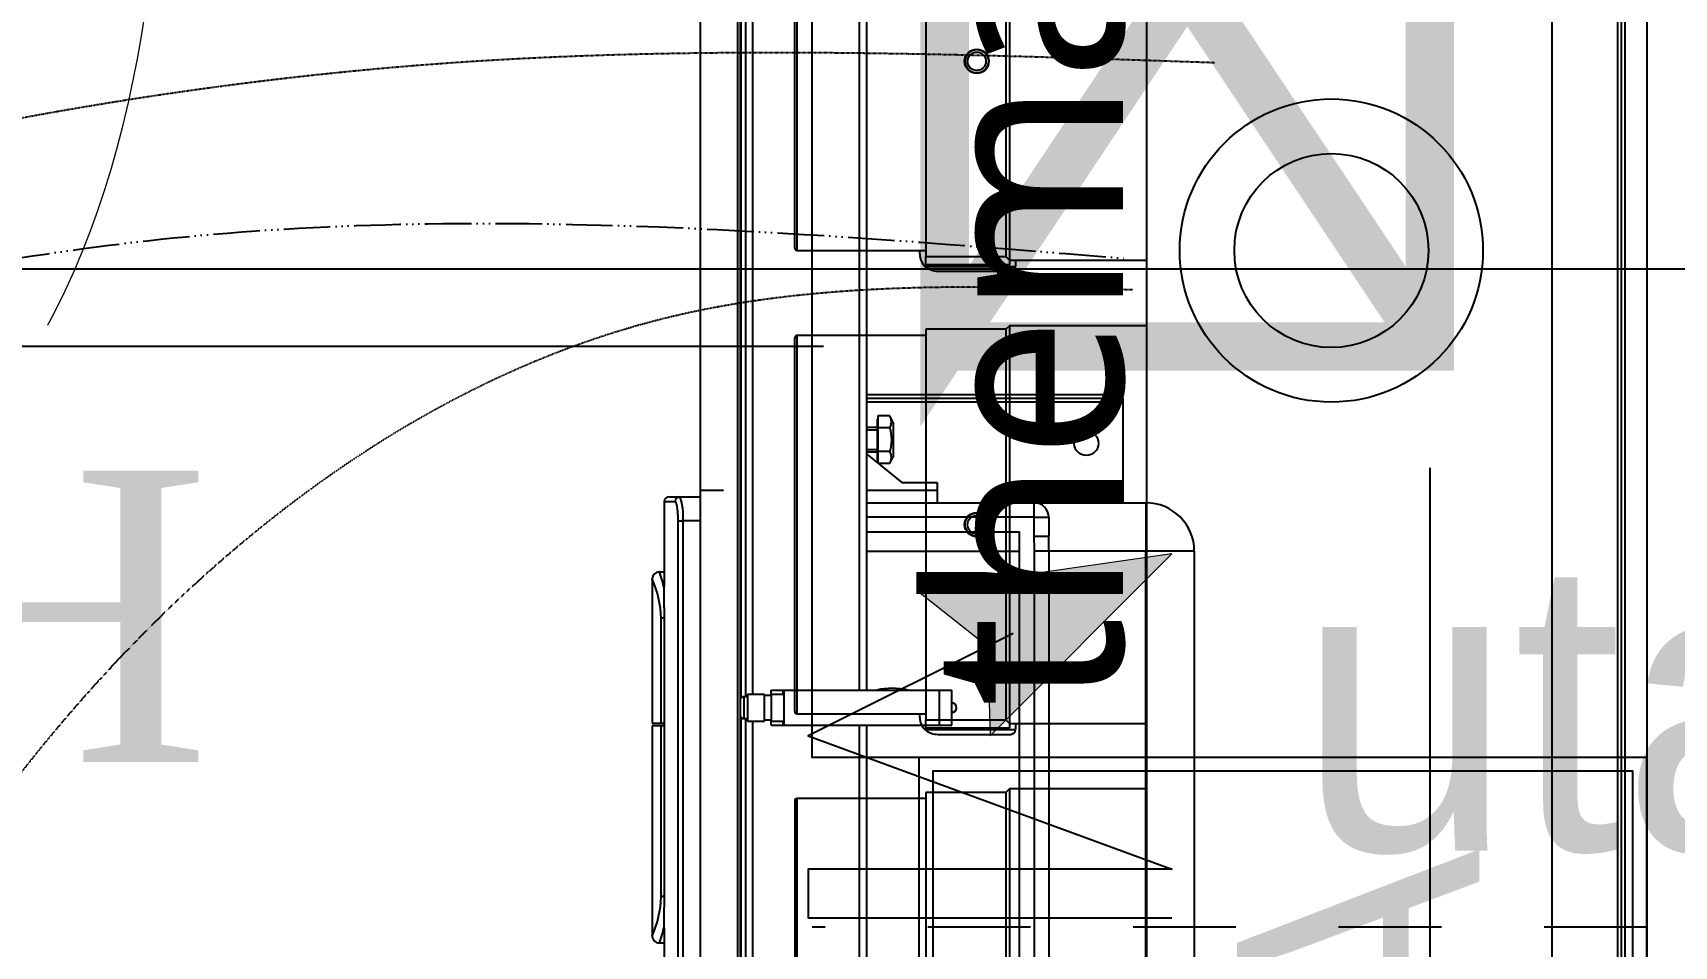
# Model space of a CAD drawing. Header units: millimetres. Extents: x 454430 to 532383, y -370512 to -310890.
# Drawn here: x 472579 to 473256, y -323761 to -323385 of the extents above; entities that cross this region are included whole.
import ezdxf

# ---------------------------------------------------------------- set-up
doc = ezdxf.new("R2010")
doc.units = ezdxf.units.MM
for name, pattern in [('prlm_ef', [0.165, 0.1, -0.065]), ('prlm_gaz', [36, 24, -3, 0, -3, 0, -3, 0, -3]), ('prlm_vmc', [0.282222, 0.141111, -0.141111])]:
    doc.linetypes.add(name, pattern=pattern)
doc.layers.add('_GAZELEC-BOITE INCORPO', color=36, linetype='Continuous', lineweight=18)
for name, color, linetype in [('_GAZELEC-EAU CHAUDE', 1, 'Continuous'), ('prlm-CHAUFF', 30, 'Continuous'), ('prlm-EAU-EF', 161, 'Continuous'), ('prlm-ELEC-CFO', 201, 'Continuous'), ('prlm-GAZ', 20, 'Continuous'), ('prlm-MOD', 64, 'Continuous'), ('prlm-VMC', 93, 'Continuous')]:
    doc.layers.add(name, color=color, linetype=linetype)
doc.layers.add('prlm-xpoly', color=7, linetype='Continuous', plot=False)
doc.styles.add('Arial', font='arial.ttf')
doc.styles.add('prlm-chauff', font='trebucbi.ttf', dxfattribs={"height": 18})
doc.styles.add('prlm-elec-cfo', font='comic.ttf', dxfattribs={"height": 12})
doc.styles.add('prlm-vmc', font='pala.ttf', dxfattribs={"height": 14})
doc.styles.get("Standard").update_dxf_attribs({"font": 'arial.ttf'})
doc.dimstyles.new('200', dxfattribs={"dimtxt": 150, "dimasz": 25, "dimexe": 50, "dimexo": 50, "dimgap": 20, "dimtad": 1, "dimdec": 0, "dimlfac": 0.1, "dimdsep": 46, "dimtxsty": 'Arial', "dimblk1": 'DOTBLANK', "dimblk2": 'DOTBLANK', "dimsah": 1, "dimcen": 25, "dimclrd": 5, "dimclre": 5, "dimadec": 0, "dimazin": 0, "dimtfac": 1, "dimtdec": 0, "dimtmove": 0, "dimatfit": 3, "dimldrblk": 'DOTBLANK', "dimfxl": 50, "dimtolj": 1, "dimtzin": 0, "dimarcsym": 0})

# ---------------------------------------------------------------- blocks, each defined once
blk = doc.blocks.new('xi.uta')
at = {"layer": 'prlm-ELEC-CFO', "lineweight": 5}
blk.add_hatch(color=0, dxfattribs=at).paths.add_polyline_path([(-3, 6), (-0.103, 3.699), (0, 0), (7.5, 7.5)])
at = {"layer": 'prlm-ELEC-CFO', "color": 0, "lineweight": 5, "flags": 128}
blk.add_lwpolyline([(-3, 6), (-0.103, 3.699), (0, 0), (7.5, 7.5)], close=True, dxfattribs=at)
at = {"layer": 'prlm-ELEC-CFO', "color": 0}
blk.add_lwpolyline([(0.955, 4.227), (-7.5, 0), (7.5, -5.5), (-7.5, -5.5), (-7.5, -7.5), (7.5, -7.5)], dxfattribs=at)
blk = doc.blocks.new('MTI900_Alu_390')
at = {"layer": 'prlm-MOD', "color": 1, "linetype": 'Continuous'}
for p, q in [((-4.225, 0), (4.225, 0)), ((-4.105, -0.105), (4.105, -0.105)), ((-4.1, -0.12), (4.1, -0.12)), ((-3.96, -0.09), (3.96, -0.09)), ((-0.85, -1.865), (0.85, -1.865)), ((-0.85, -1.865), (-0.85, -2.065)), ((-1.05, -2.525), (-1.05, -2.065)), ((-1.05, -2.065), (-0.85, -2.065)), ((0.85, -2.065), (-0.85, -2.065)), ((-0.85, -2.065), (-0.85, -2.465)), ((-1.495, -2.16), (-1.495, -3.215)), ((-1.48, -2.16), (-1.495, -2.16)), ((-1.48, -2.16), (-1.48, -3.215)), ((-1.48, -2.16), (-1.465, -2.16)), ((-1.465, -2.16), (-1.05, -2.16)), ((-1.465, -2.16), (-1.465, -3.215)), ((-0.99, -2.465), (-0.9124, -2.465)), ((-0.99, -2.525), (-0.99, -2.465)), ((-0.85, -2.465), (-0.9124, -2.465)), ((-0.9124, -2.525), (-0.9124, -2.465)), ((-0.85, -2.465), (0.85, -2.465)), ((-0.85, -2.465), (-0.85, -2.5242)), ((-1.05, -3.215), (-1.05, -2.525)), ((-0.99, -2.525), (-1.05, -2.525)), ((-0.99, -2.525), (-0.99, -3.215)), ((-0.9124, -2.525), (-0.99, -2.525)), ((0.85, -2.5242), (-0.85, -2.5242)), ((0.93, -2.585), (-0.93, -2.585)), ((-0.93, -3.215), (-0.93, -2.585)), ((-0.85, -3.215), (-0.85, -2.585)), ((-0.2775, -2.915), (-0.2775, -2.865)), ((-0.1325, -2.865), (-0.2775, -2.865)), ((-0.1325, -2.915), (-0.1325, -2.865)), ((-1.1342, -2.925), (-1.1, -2.925)), ((-1.1342, -3.0705), (-1.1342, -2.925)), ((-1.1, -2.925), (-1.1, -3.215)), ((-1.1, -2.925), (-1.05, -2.925)), ((-0.1325, -2.915), (-0.2775, -2.915)), ((-0.2775, -2.9175), (-0.2775, -2.915)), ((-0.2775, -2.9175), (-0.1325, -2.9175)), ((-0.2775, -3.5575), (-0.2775, -2.9175)), ((-0.1325, -2.9175), (-0.1325, -2.915)), ((-0.1325, -3.5575), (-0.1325, -2.9175)), ((-1.38, -3.106), (-1.4081, -3.1204)), ((-1.38, -3.106), (-1.24, -3.106)), ((-1.2504, -3.215), (-1.1342, -3.0705)), ((-1.2119, -3.1204), (-1.24, -3.106)), ((-1.4081, -3.1204), (-1.4081, -3.17)), ((-1.4081, -3.17), (-1.3836, -3.17)), ((-1.395, -3.17), (-1.395, -3.172)), ((-1.395, -3.172), (-1.225, -3.172)), ((-1.3836, -3.17), (-1.3591, -3.17)), ((-1.36, -3.172), (-1.36, -3.215)), ((-1.3591, -3.1204), (-1.3591, -3.17)), ((-1.3591, -3.17), (-1.31, -3.17)), ((-1.3508, -3.215), (-1.3508, -3.172)), ((-1.31, -3.17), (-1.2609, -3.17)), ((-1.2692, -3.215), (-1.2692, -3.172)), ((-1.2609, -3.1204), (-1.2609, -3.17)), ((-1.2609, -3.17), (-1.2364, -3.17)), ((-1.26, -3.215), (-1.26, -3.172)), ((-1.2364, -3.17), (-1.2142, -3.17)), ((-1.225, -3.172), (-1.225, -3.17)), ((-1.2119, -3.1204), (-1.2119, -3.1671)), ((-0.2775, -3.215), (-4.0287, -3.215)), ((-0.2775, -3.245), (-4.0274, -3.245)), ((4.0287, -3.215), (-0.1325, -3.215)), ((4.0274, -3.245), (-0.1325, -3.245)), ((-0.2775, -3.5575), (-0.1325, -3.5575)), ((-0.2775, -3.56), (-0.2775, -3.5575)), ((-0.2775, -3.61), (-0.2775, -3.56)), ((-0.26, -3.56), (-0.2775, -3.56)), ((-0.26, -3.5575), (-0.26, -3.6075)), ((-0.15, -3.6075), (-0.15, -3.5575)), ((-0.1325, -3.56), (-0.15, -3.56)), ((-0.1325, -3.56), (-0.1325, -3.5575)), ((-0.1325, -3.61), (-0.1325, -3.56)), ((-0.255, -3.61), (-0.2775, -3.61)), ((-0.15, -3.6075), (-0.26, -3.6075)), ((-0.15, -3.6375), (-0.26, -3.6375)), ((-0.26, -3.6375), (-0.26, -3.7075)), ((-0.255, -3.6075), (-0.255, -3.6375)), ((-0.155, -3.6375), (-0.155, -3.6075)), ((-0.1325, -3.61), (-0.155, -3.61)), ((-0.15, -3.7075), (-0.15, -3.6375)), ((-0.26, -3.685), (-3.6034, -3.685)), ((-3.5974, -3.715), (-0.25, -3.715)), ((-0.26, -3.7075), (-0.15, -3.7075)), ((-0.25, -3.7075), (-0.25, -3.7225)), ((-0.16, -3.7225), (-0.16, -3.7075)), ((-0.16, -3.715), (3.5984, -3.715)), ((3.6044, -3.685), (-0.15, -3.685)), ((-4.375, -3.737), (4.375, -3.737)), ((4.375, -3.747), (-4.375, -3.747)), ((-3.175, -3.735), (-0.2433, -3.735)), ((-0.25, -3.7225), (-0.16, -3.7225)), ((-0.1667, -3.735), (3.175, -3.735)), ((-4.375, -3.902), (4.375, -3.902)), ((-1.075, -3.9853), (-1.075, -3.902)), ((-0.975, -3.902), (-0.975, -3.973)), ((-1.075, -4.03), (-1.075, -3.9853)), ((-0.975, -3.973), (0.975, -3.973)), ((-0.975, -3.9928), (-0.975, -3.973)), ((-1.055, -4.05), (-1.055, -4.0051)), ((-1.055, -4.05), (-0.706, -4.05)), ((0.975, -3.9928), (-0.975, -3.9928)), ((-0.765, -4.07), (-0.765, -4.05)), ((0.576, -4.0497), (-0.576, -4.0497)), ((-0.574, -4.0497), (-0.574, -4.0634)), ((-0.1416, -4.0634), (-0.1416, -4.0497)), ((-0.1307, -4.0497), (-0.1307, -4.0634)), ((0.574, -4.0497), (0.574, -4.0634)), ((0.7037, -4.05), (1.055, -4.05)), ((0.765, -4.07), (0.765, -4.05)), ((-0.735, -4.1), (-0.735, -4.1)), ((-0.735, -4.1), (-0.1416, -4.1)), ((-0.1416, -4.0634), (-0.574, -4.0634)), ((-0.1416, -4.1), (-0.1416, -4.0634)), ((0.574, -4.0634), (-0.1307, -4.0634)), ((-0.1307, -4.0634), (-0.1307, -4.1)), ((-0.1307, -4.1), (0.735, -4.1)), ((0.735, -4.1), (0.735, -4.1))]:
    blk.add_line(p, q, dxfattribs=at)
at = {"layer": 'prlm-MOD', "color": 1, "ltscale": 50}
blk.add_lwpolyline([(-1.1, -3.8058), (-1.1, -3.902)], dxfattribs=at)
at = {"layer": 'prlm-MOD', "color": 1, "linetype": 'Continuous'}
blk.add_circle((-1.295, -2.31), 0.05, dxfattribs=at)
for centre, radius, start, end in [((-0.85, -2.065), 0.2, 90, 180), ((-0.99, -2.525), 0.06, 90, 180), ((-0.205, -2.865), 0.02, 0, 180), ((0, -3.11), 0.285, 166.82645, 193.17355), ((-1.3836, -3.1624), 0.0487, 59.74223, 120.25777), ((-1.2364, -3.1624), 0.0487, 59.74223, 120.25777), ((-0.235, -3.7225), 0.015, 180, 255.16489), ((-0.175, -3.7225), 0.015, 284.83511, 0), ((-0.9965, -4.212), 0.2399, 84.86995, 109.10907), ((-1.055, -4.03), 0.02, 180, 270), ((-0.5689, -4.6164), 0.5805, 102.58374, 109.74123), ((0.5693, -4.6145), 0.5786, 70.22595, 77.40425), ((-0.735, -4.07), 0.03, 180, 270), ((-0.5689, -4.4578), 0.3944, 90.7355, 114.8981), ((0.5685, -4.4598), 0.3964, 65.16337, 89.20304), ((0.735, -4.07), 0.03, 270, 0)]:
    blk.add_arc(centre, radius, start, end, dxfattribs=at)
blk.add_ellipse((-1.055, -3.9853), major_axis=(0.02, 0), ratio=0.989815, start_param=3.141593, end_param=4.712389, dxfattribs=at)
for points, knots in [([(-0.85, -2.5242), (-0.8604, -2.5242), (-0.8708, -2.5243), (-0.8916, -2.5247), (-0.902, -2.525), (-0.9124, -2.525)], [0, 0, 0, 0, 0.5, 0.5, 1, 1, 1, 1]), ([(-1.3591, -3.1204), (-1.3511, -3.1183), (-1.343, -3.1166), (-1.3306, -3.1149), (-1.3265, -3.1144), (-1.3182, -3.1138), (-1.3141, -3.1137), (-1.3017, -3.1137), (-1.2935, -3.1143), (-1.2772, -3.1166), (-1.269, -3.1183), (-1.2609, -3.1204)], [0, 0, 0, 0, 0.25, 0.25, 0.375, 0.375, 0.5, 0.5, 0.75, 0.75, 1, 1, 1, 1]), ([(-0.975, -3.9928), (-0.9803, -3.9928), (-0.9856, -3.9929), (-0.996, -3.9932), (-1.0011, -3.9934), (-1.0083, -3.9939), (-1.0107, -3.9941), (-1.0153, -3.9945), (-1.0176, -3.9947), (-1.0241, -3.9955), (-1.0281, -3.996), (-1.0355, -3.9972), (-1.0388, -3.9978), (-1.0446, -3.9991), (-1.047, -3.9998), (-1.05, -4.0009), (-1.0509, -4.0013), (-1.0524, -4.0021), (-1.053, -4.0024), (-1.0545, -4.0036), (-1.055, -4.0043), (-1.055, -4.0051)], [0, 0, 0, 0, 0.125, 0.125, 0.25, 0.25, 0.3125, 0.3125, 0.375, 0.375, 0.5, 0.5, 0.625, 0.625, 0.75, 0.75, 0.8125, 0.8125, 0.875, 0.875, 1, 1, 1, 1]), ([(-0.576, -4.0497), (-0.5891, -4.0497), (-0.6021, -4.0497), (-0.6211, -4.0498), (-0.6274, -4.0498), (-0.6399, -4.0498), (-0.6461, -4.0498), (-0.6642, -4.0499), (-0.6756, -4.0499), (-0.6918, -4.05), (-0.6971, -4.05), (-0.7038, -4.05), (-0.7053, -4.05), (-0.7068, -4.05)], [0, 0, 0, 0, 0.125, 0.125, 0.1875, 0.1875, 0.25, 0.25, 0.375, 0.375, 0.4375, 0.4375, 0.4568651, 0.4568651, 0.4568651, 0.4568651]), ([(0.7055, -4.05), (0.6995, -4.05), (0.6933, -4.05), (0.6813, -4.05), (0.6756, -4.0499), (0.6642, -4.0499), (0.6524, -4.0499), (0.6402, -4.0498), (0.6278, -4.0498), (0.6214, -4.0498), (0.6021, -4.0497), (0.5891, -4.0497), (0.576, -4.0497)], [0.5494968, 0.5494968, 0.5494968, 0.5494968, 0.625, 0.625, 0.6875, 0.6875, 0.75, 0.8125, 0.8125, 0.875, 0.875, 1, 1, 1, 1])]:
    blk.add_open_spline(points, degree=3, knots=knots, dxfattribs=at)
blk = doc.blocks.new('xi.thema+')
at = {"layer": 'prlm-CHAUFF', "color": 7, "linetype": 'prlm_vmc', "ltscale": 30}
blk.add_lwpolyline([(-27.9, 0), (-27.9, 34.4)], dxfattribs=at)
at = {"layer": 'prlm-CHAUFF', "color": 0}
blk.add_lwpolyline([(-20.9, 0), (-20.9, 34.4), (20.9, 34.4), (20.9, 0)], close=True, dxfattribs=at)
for radius in [6.25, 4]:
    blk.add_circle((0, 13), radius, dxfattribs=at)
at = {"layer": 'prlm-CHAUFF', "color": 0, "insert": (0, 25.539), "char_height": 8, "width": 7.19706, "attachment_point": 5, "style": 'prlm-chauff'}
blk.add_mtext('thema+', dxfattribs=at)
blk = doc.blocks.new('xi.uta-yzen-g')
at = {"layer": 'prlm-CHAUFF', "ltscale": 50}
for p, q in [((-17.3, 35.02), (-1.7, 35.02)), ((-1.8, 35.12), (-17.2, 35.12)), ((-1.7, 29.72), (-1.7, 35.02)), ((1.8, 35.02), (17.4, 35.02)), ((1.8, 35.02), (1.8, 29.72)), ((1.9, 35.12), (17.3, 35.12)), ((17.4, 29.72), (17.4, 35.02)), ((20.9, 35.02), (36.5, 35.02)), ((20.9, 35.02), (20.9, 29.72)), ((21, 35.12), (36.4, 35.12)), ((1.65, 29.97), (1.8, 29.97)), ((20.75, 29.97), (20.9, 29.97)), ((-1.45, 29.72), (-17.55, 29.72)), ((-1.45, 26.42), (-1.45, 29.72)), ((0.95, 29.216), (0.95, 26.22)), ((1.144, 29.72), (1.55, 29.72)), ((1.144, 29.72), (1.144, 26.02)), ((1.2, 29.72), (1.2, 26.27)), ((1.22, 29.72), (1.22, 26.27)), ((17.65, 29.72), (1.55, 29.72)), ((1.55, 29.72), (1.55, 26.42)), ((17.65, 26.42), (17.65, 29.72)), ((20.05, 29.216), (20.05, 26.22)), ((20.244, 29.72), (20.65, 29.72)), ((20.244, 29.72), (20.244, 26.02)), ((20.3, 29.72), (20.3, 26.27)), ((20.32, 29.72), (20.32, 26.27)), ((36.75, 29.72), (20.65, 29.72)), ((20.65, 29.72), (20.65, 26.42)), ((1.2, 28.42), (1.22, 28.42)), ((20.3, 28.42), (20.32, 28.42)), ((1.22, 28.07), (1.2, 28.07)), ((20.32, 28.07), (20.3, 28.07)), ((1.2, 27.693), (1.22, 27.693)), ((1.22, 27.343), (1.2, 27.343)), ((1.2, 27.293), (1.22, 27.293)), ((1.22, 27.193), (1.2, 27.193)), ((20.3, 27.693), (20.32, 27.693)), ((20.32, 27.343), (20.3, 27.343)), ((20.3, 27.293), (20.32, 27.293)), ((20.32, 27.193), (20.3, 27.193)), ((-1.45, 26.42), (-17.55, 26.42)), ((-1.3, 26.27), (-1.45, 26.42)), ((1.55, 26.42), (1.4, 26.27)), ((17.65, 26.42), (1.55, 26.42)), ((17.8, 26.27), (17.65, 26.42)), ((20.65, 26.42), (20.5, 26.27)), ((36.75, 26.42), (20.65, 26.42)), ((-1.3, 26.27), (-17.7, 26.27)), ((-1.3, 20.62), (-1.3, 26.27)), ((1.4, 26.02), (1.15, 26.02)), ((1.22, 26.27), (1.2, 26.27)), ((1.4, 26.27), (1.22, 26.27)), ((17.8, 26.27), (1.4, 26.27)), ((1.4, 26.27), (1.4, 20.62)), ((17.8, 20.62), (17.8, 26.27)), ((20.5, 26.02), (20.25, 26.02)), ((20.32, 26.27), (20.3, 26.27)), ((20.5, 26.27), (20.32, 26.27)), ((36.9, 26.27), (20.5, 26.27)), ((20.5, 26.27), (20.5, 20.62))]:
    blk.add_line(p, q, dxfattribs=at)
for points in [[(-39, 30), (-39, 0), (0, 0), (0, 30)], [(-38.429, 29.429), (-38.429, 0.571), (-0.571, 0.571), (-0.571, 29.429)], [(-40.5, 20.62), (-40.5, 3.9), (40.5, 3.9), (40.5, 20.62)]]:
    blk.add_lwpolyline(points, close=True, dxfattribs=at)
for centre, radius in [((9.6, 27.62), 0.5), ((9.6, 27.62), 0.48), ((9.6, 27.62), 0.38), ((28.7, 27.62), 0.5), ((28.7, 27.62), 0.48), ((28.7, 27.62), 0.38)]:
    blk.add_circle(centre, radius, dxfattribs=at)
for centre, radius, start, end in [((-1.8, 35.02), 0.1, 0, 90), ((1.9, 35.02), 0.1, 90, 180), ((17.3, 35.02), 0.1, 0, 90), ((21, 35.02), 0.1, 90, 180), ((1.65, 29.27), 0.7, 90, 136.27309), ((20.75, 29.27), 0.7, 90, 136.27309), ((1.725, 29.24), 0.776, 138.52479, 181.76751), ((20.825, 29.24), 0.776, 138.52479, 181.76751), ((1.15, 26.22), 0.2, 180, 268.32391), ((1.15, 26.22), 0.2, 268.32391, 270), ((20.25, 26.22), 0.2, 180, 268.32391), ((20.25, 26.22), 0.2, 268.32391, 270)]:
    blk.add_arc(centre, radius, start, end, dxfattribs=at)
for centre, major_axis, ratio, start_param, end_param in [((1.65, 28.959), (-0.45, 0), 0.974723, 5.983927, 6.283185), ((1.65, 28.603), (-0.45, 0), 0.974723, 5.983927, 6.283185), ((2.45, 28.603), (-1.25, 0), 0.146694, 0, 0.179125), ((20.75, 28.959), (-0.45, 0), 0.974723, 5.983927, 6.283185), ((20.75, 28.603), (-0.45, 0), 0.974723, 5.983927, 6.283185), ((21.55, 28.603), (-1.25, 0), 0.146694, 0, 0.179125)]:
    blk.add_ellipse(centre, major_axis=major_axis, ratio=ratio, start_param=start_param, end_param=end_param, dxfattribs=at)
for points in [[(1.218, 29.391), (1.214, 29.379), (1.211, 29.366), (1.203, 29.324), (1.2, 29.294), (1.2, 29.265)], [(20.318, 29.391), (20.314, 29.379), (20.311, 29.366), (20.303, 29.324), (20.3, 29.294), (20.3, 29.265)]]:
    blk.add_open_spline(points, degree=3, knots=[0.8185803, 0.8185803, 0.8185803, 0.8185803, 0.875, 0.875, 1, 1, 1, 1], dxfattribs=at)
at = {"layer": 'prlm-CHAUFF', "ltscale": 50, "insert": (-31.697, 16.894), "char_height": 10, "width": 139.79252, "attachment_point": 1}
blk.add_mtext('UTA', dxfattribs=at)
blk = doc.blocks.new('_DOTBLANK')
at = {"color": 0, "linetype": 'ByBlock'}
blk.add_line((-0.5, 0), (-1, 0), dxfattribs=at)
blk.add_circle((0, 0), 0.5, dxfattribs=at)
blk = doc.blocks.new('*D149')
at = {"layer": '_GAZELEC-BOITE INCORPO', "color": 5, "lineweight": -2, "transparency": 16777216}
for p, q in [((473787.56, -321396.71), (472488.03, -321396.71)), ((472538.03, -323457.21), (472538.03, -321421.71)), ((473787.7, -323482.21), (472488.03, -323482.21))]:
    blk.add_line(p, q, dxfattribs=at)
at = {"layer": '_GAZELEC-BOITE INCORPO', "color": 5, "lineweight": -2, "transparency": 16777216, "xscale": 25, "yscale": 25, "zscale": 25}
for p, rotation in [((472538.03, -321396.71), 90), ((472538.03, -323482.21), 270)]:
    blk.add_blockref('_DOTBLANK', p, dxfattribs=dict(at, rotation=rotation))
at = {"layer": '_GAZELEC-BOITE INCORPO', "color": 0, "transparency": 16777216, "insert": (472441.45, -322439.46), "char_height": 150, "attachment_point": 5, "rotation": 90, "style": 'Arial'}
blk.add_mtext('\\A1;209', dxfattribs=at)
blk = doc.blocks.new('*D152')
at = {"layer": '_GAZELEC-BOITE INCORPO', "color": 5, "lineweight": -2, "transparency": 16777216}
for p, q in [((473155.02, -323564.12), (473155.02, -324602.66)), ((476360.08, -324165), (476360.08, -324602.66)), ((473180.02, -324552.66), (476335.08, -324552.66))]:
    blk.add_line(p, q, dxfattribs=at)
at = {"layer": '_GAZELEC-BOITE INCORPO', "color": 5, "lineweight": -2, "transparency": 16777216, "xscale": 25, "yscale": 25, "zscale": 25, "rotation": 180}
blk.add_blockref('_DOTBLANK', (473155.02, -324552.66), dxfattribs=at)
at = {"layer": '_GAZELEC-BOITE INCORPO', "color": 5, "lineweight": -2, "transparency": 16777216, "xscale": 25, "yscale": 25, "zscale": 25}
blk.add_blockref('_DOTBLANK', (476360.08, -324552.66), dxfattribs=at)
at = {"layer": '_GAZELEC-BOITE INCORPO', "color": 0, "transparency": 16777216, "insert": (474757.55, -324456.03), "char_height": 150, "attachment_point": 5, "style": 'Arial'}
blk.add_mtext('\\A1;321', dxfattribs=at)
blk = doc.blocks.new('*D154')
at = {"layer": '_GAZELEC-BOITE INCORPO', "color": 5, "lineweight": -2, "transparency": 16777216}
for p, q in [((472905.02, -323200.95), (472205.66, -323200.95)), ((472255.66, -323225.95), (472255.66, -323489.12)), ((472905.02, -323514.12), (472205.66, -323514.12))]:
    blk.add_line(p, q, dxfattribs=at)
at = {"layer": '_GAZELEC-BOITE INCORPO', "color": 5, "lineweight": -2, "transparency": 16777216, "xscale": 25, "yscale": 25, "zscale": 25}
for p, rotation in [((472255.66, -323200.95), 90), ((472255.66, -323514.12), 270)]:
    blk.add_blockref('_DOTBLANK', p, dxfattribs=dict(at, rotation=rotation))
at = {"layer": '_GAZELEC-BOITE INCORPO', "color": 0, "transparency": 16777216, "insert": (472159.03, -323357.54), "char_height": 150, "attachment_point": 5, "rotation": 90, "style": 'Arial'}
blk.add_mtext('\\A1;31', dxfattribs=at)

msp = doc.modelspace()

# ---------------------------------------------------------------- linework, layer by layer
at = {"layer": '_GAZELEC-BOITE INCORPO', "const_width": 20}
msp.add_lwpolyline([(472955.02, -323414.12), (472955.02, -323514.12), (473155.02, -323514.12), (473155.02, -323214.13), (472955.02, -323214.13), (472955.03, -323514.12), (473155.02, -323214.13), (472955.02, -323214.13), (473155.02, -323514.12)], dxfattribs=at)
at = {"layer": '_GAZELEC-EAU CHAUDE', "linetype": 'prlm_ef'}
msp.add_open_spline([(473088.39, -323329.13), (473069.77, -323330.28), (473050.91, -323331.45), (473012.8, -323333.09), (472993.55, -323333.57), (472954.77, -323333.02), (472935.23, -323332), (472900.5, -323328.1), (472885.34, -323325.7), (472855.05, -323319.08), (472839.91, -323314.87), (472809.84, -323304.22), (472795.07, -323297.85), (472766.34, -323283.18), (472752.38, -323274.87), (472725.62, -323256.46), (472712.81, -323246.35), (472688.69, -323224.43), (472677.38, -323212.62), (472656.65, -323187.38), (472647.24, -323173.95), (472635.86, -323154.33), (472632.88, -323148.79), (472627.34, -323137.59), (472624.76, -323131.92), (472617.58, -323114.72), (472613.54, -323103.03), (472606.83, -323079.36), (472604.17, -323067.37), (472600.08, -323043.25), (472598.66, -323031.11), (472597, -323007.62), (472596.69, -322996.26), (472596.93, -322977.1), (472597.24, -322969.28), (472598.26, -322953.75), (472598.96, -322946.04), (472600.76, -322930.68), (472601.85, -322923.03), (472605.68, -322900.18), (472609, -322885.11), (472619.86, -322845.16), (472628.75, -322820.71), (472650.41, -322773.87), (472663.19, -322751.46), (472681.18, -322725.62), (472684.66, -322720.85), (472691.33, -322712.08), (472694.5, -322708.07), (472700.98, -322700.19), (472704.28, -322696.32), (472714.36, -322684.91), (472721.33, -322677.57), (472743.21, -322656.04), (472758.8, -322642.67), (472791.42, -322617.88), (472808.44, -322606.45), (472843.56, -322585.27), (472861.65, -322575.52), (472898.6, -322557.44), (472917.45, -322549.11), (472965.17, -322529.77), (472994.33, -322519.5), (473034.53, -322506.66), (473045.55, -322503.27), (473064.65, -322497.6), (473072.73, -322495.26), (473088.87, -322490.69), (473096.93, -322488.46), (473121.08, -322481.91), (473137.15, -322477.75), (473185.26, -322465.84), (473217.21, -322458.66), (473317.23, -322438.09), (473384.93, -322426.96), (473519.88, -322408.08), (473587.13, -322400.31), (473679.18, -322390.34), (473703.94, -322387.72), (473744.82, -322383.41), (473760.93, -322381.72), (473789.94, -322378.64), (473802.83, -322377.27), (473824.85, -322374.89), (473833.98, -322373.9), (473849.41, -322372.2), (473855.71, -322371.51), (473868.34, -322370.1), (473874.67, -322369.39), (473893.68, -322367.26), (473906.4, -322365.84), (473944.65, -322361.63), (473970.3, -322358.89), (474036.74, -322352.55), (474077.72, -322349.36), (474160.06, -322345.94), (474201.44, -322345.72), (474276.27, -322349.52), (474309.71, -322352.72), (474357.37, -322360.08), (474371.61, -322362.63), (474397.35, -322367.96), (474408.86, -322370.6), (474431.83, -322376.43), (474443.29, -322379.61), (474477.53, -322390.02), (474500.14, -322398.1), (474544.43, -322416.79), (474566.11, -322427.39), (474607.98, -322451.38), (474628.17, -322464.76), (474652.46, -322483.67), (474657.53, -322487.79), (474666.55, -322495.43), (474670.52, -322498.92), (474678.33, -322506.02), (474682.18, -322509.63), (474693.52, -322520.66), (474700.83, -322528.27), (474721.98, -322551.76), (474735.06, -322568.35), (474759.14, -322603.03), (474770.15, -322621.14), (474795.3, -322668.44), (474808.06, -322698.45), (474828.63, -322760.41), (474836.44, -322792.35), (474844.5, -322842.04), (474846.58, -322859.42), (474849.28, -322894.32), (474849.9, -322911.84), (474849.56, -322958.28), (474847.32, -322987.16), (474838.59, -323044.04), (474832.1, -323072.04), (474814.63, -323126.33), (474803.65, -323152.62), (474785.79, -323186.02), (474781.01, -323194.31), (474771.73, -323209.18), (474767.33, -323215.82), (474759.89, -323226.35), (474756.98, -323230.32), (474748.01, -323242.07), (474741.76, -323249.66), (474721.97, -323272.06), (474707.65, -323286.1), (474677.42, -323312.29), (474661.5, -323324.44), (474628.47, -323347.04), (474611.35, -323357.48), (474576.26, -323376.83), (474558.28, -323385.74), (474525.11, -323400.69), (474510.01, -323406.96), (474481.18, -323418.06), (474467.49, -323422.96), (474443.34, -323431.07), (474432.89, -323434.39), (474411.97, -323440.71), (474401.51, -323443.71), (474370.08, -323452.21), (474349.1, -323457.24), (474282.49, -323471.38), (474236.79, -323478.36), (474145.41, -323488.22), (474099.73, -323491.11), (474008.51, -323494.1), (473962.97, -323494.21), (473872.13, -323492.94), (473826.83, -323491.56), (473772.22, -323489.73), (473762.75, -323489.41), (473753.29, -323489.09)], degree=3, knots=[0, 0, 0, 0, 54.679855, 54.679855, 109.35971, 109.35971, 164.039565, 164.039565, 206.162461, 206.162461, 248.285358, 248.285358, 290.408255, 290.408255, 332.531151, 332.531151, 374.654048, 374.654048, 416.776945, 416.776945, 458.899842, 458.899842, 474.987585, 474.987585, 491.075329, 491.075329, 523.250816, 523.250816, 555.426303, 555.426303, 587.60179, 587.60179, 617.634203, 617.634203, 638.427974, 638.427974, 659.070845, 659.070845, 679.713716, 679.713716, 720.999457, 720.999457, 790.79599, 790.79599, 860.592524, 860.592524, 876.704664, 876.704664, 890.699216, 890.699216, 904.693768, 904.693768, 932.682871, 932.682871, 989.861727, 989.861727, 1047.040584, 1047.040584, 1104.21944, 1104.21944, 1161.398296, 1161.398296, 1247.170841, 1247.170841, 1279.532408, 1279.532408, 1303.363466, 1303.363466, 1327.194524, 1327.194524, 1374.856639, 1374.856639, 1470.18087, 1470.18087, 1674.182564, 1674.182564, 1878.184258, 1878.184258, 1953.24148, 1953.24148, 2002.004309, 2002.004309, 2040.97539, 2040.97539, 2068.522332, 2068.522332, 2087.527415, 2087.527415, 2106.532498, 2106.532498, 2144.542665, 2144.542665, 2220.562998, 2220.562998, 2340.581356, 2340.581356, 2460.599714, 2460.599714, 2557.228634, 2557.228634, 2598.442983, 2598.442983, 2631.777672, 2631.777672, 2665.112361, 2665.112361, 2731.781738, 2731.781738, 2798.451115, 2798.451115, 2865.120493, 2865.120493, 2883.056978, 2883.056978, 2897.526176, 2897.526176, 2911.995374, 2911.995374, 2940.933769, 2940.933769, 2998.81056, 2998.81056, 3056.687351, 3056.687351, 3144.977306, 3144.977306, 3233.267261, 3233.267261, 3280.154873, 3280.154873, 3327.042486, 3327.042486, 3404.549461, 3404.549461, 3482.056437, 3482.056437, 3559.563412, 3559.563412, 3585.743977, 3585.743977, 3607.550231, 3607.550231, 3621.016763, 3621.016763, 3647.949825, 3647.949825, 3703.179717, 3703.179717, 3758.409609, 3758.409609, 3813.639502, 3813.639502, 3868.869394, 3868.869394, 3914.082285, 3914.082285, 3954.632106, 3954.632106, 3985.53679, 3985.53679, 4016.441475, 4016.441475, 4078.250845, 4078.250845, 4212.542184, 4212.542184, 4346.833524, 4346.833524, 4481.124864, 4481.124864, 4615.416204, 4615.416204, 4643.616658, 4643.616658, 4643.616658, 4643.616658], dxfattribs=at)
at = {"layer": 'prlm-EAU-EF', "linetype": 'prlm_ef'}
msp.add_spline([(473085.91, -323289.2), (472837.99, -323271.75), (472669.78, -323132.84), (472637.97, -322959.83), (472722.35, -322737.41), (473088.62, -322532.34), (473852.36, -322412.12), (474399.45, -322409.57), (474640.67, -322525.98), (474806.77, -322865.67), (474722.18, -323209.98), (474433.73, -323392.07), (473754.65, -323449.11)], degree=3, dxfattribs=at)
at = {"layer": 'prlm-ELEC-CFO', "lineweight": 13}
msp.add_spline([(471557.23, -323156.22), (471764.86, -323536.45), (472518.16, -323587.43), (472643.71, -322253.56), (473083.13, -321994.75), (473585.33, -321900.64)], degree=3, dxfattribs=at)
at = {"layer": 'prlm-xpoly', "lineweight": 0}
msp.add_lwpolyline([(473689.29, -321493.15), (471480.31, -321494.86), (471480.45, -324136.05), (472854.4, -324136.05), (472854.3, -323166.05), (473689.29, -323166.05), (473688.72, -322294.86), (472889.78, -322294.86), (472889.29, -322244.86), (473688.72, -322244.86)], close=True, dxfattribs=at)

# ---------------------------------------------------------------- block references
at = {"layer": 'prlm-ELEC-CFO', "xscale": 10, "yscale": 10, "zscale": 10}
msp.add_blockref('xi.uta', (472973.73, -323674.67), dxfattribs=at)

# ---------------------------------------------------------------- dimensions: what is measured, and where the dimension line sits
at = {"layer": '_GAZELEC-BOITE INCORPO'}
dim = msp.add_linear_dim(base=(472538.03, -321396.71), p1=(473837.7, -323482.21), p2=(473837.56, -321396.71), angle=90, dimstyle='200', dxfattribs=at)
dim.commit()
dim.dimension.update_dxf_attribs({"geometry": '*D149', "text_midpoint": (472441.45, -322439.46)})

# ---------------------------------------------------------------- next in the draw order: texts
at = {"layer": 'prlm-ELEC-CFO', "lineweight": 20, "insert": (473211.81, -323662.84), "char_height": 120, "attachment_point": 5, "line_spacing_factor": 0.8, "style": 'prlm-elec-cfo', "bg_fill": 3, "box_fill_scale": 1.1, "bg_fill_color": 256, "bg_fill_transparency": 0}
msp.add_mtext('uta', dxfattribs=at)
at = {"layer": 'prlm-VMC', "ltscale": 25, "insert": (472368.32, -323706.29), "char_height": 120, "width": 586.1474, "attachment_point": 5, "line_spacing_factor": 0.8, "style": 'prlm-vmc', "bg_fill": 2}
msp.add_mtext('Alizé H 5/45', dxfattribs=at)

# ---------------------------------------------------------------- next in the draw order: linework, layer by layer
at = {"layer": 'prlm-EAU-EF', "linetype": 'prlm_ef'}
for points in [[(469527.97, -337277.65), (469308.52, -337255.05), (469005.27, -337112.1), (468640.98, -336648.61), (468530.03, -336366.61), (468472.26, -335846.77), (468472.26, -335336.71), (468472.26, -334062.67), (468487.21, -332197.55), (468487.21, -331312.8), (468506.99, -330336.57), (468539.09, -328799.17), (468539.09, -327899.8), (468600.62, -327273.5), (468738.41, -326998.27), (471772.87, -323732.09), (472752.56, -323397.03), (473066.19, -323397.03)], [(473032.39, -323490.78), (472837.89, -323502.97), (472445.03, -323967.62), (473638.78, -324904.51), (474814.44, -325042.26), (476335.81, -325096.58)]]:
    msp.add_spline(points, degree=3, dxfattribs=at)
at = {"layer": 'prlm-GAZ', "linetype": 'prlm_gaz', "ltscale": 0.8}
msp.add_spline([(469528.36, -336924.56), (469345.46, -336924.56), (468783.72, -336791.9), (468630.44, -336538.85), (468516.17, -336065.95), (468501.24, -334998.79), (468501.24, -334176.25), (468525.96, -332450.65), (468563.02, -330425.44), (468616.48, -328036.44), (468628.4, -327380.6), (468741.35, -327075.29), (468928.09, -326772.32), (469170.43, -326392.95), (470628.11, -324666.34), (471996.5, -323685.94), (472647.59, -323468.36), (473028.91, -323477.74)], degree=3, dxfattribs=at)

# ---------------------------------------------------------------- next in the draw order: block references
at = {"layer": 'prlm-CHAUFF', "xscale": 10, "yscale": 10, "zscale": 10}
for name, p, rotation in [('xi.thema+', (473244.44, -323474.55), 89.99981004266151), ('xi.uta-yzen-g', (473244.44, -323683.55), 89.99610659823674)]:
    msp.add_blockref(name, p, dxfattribs=dict(at, rotation=rotation))
at = {"layer": 'prlm-MOD', "xscale": 99.99999999999972, "yscale": 99.99999999999972, "zscale": 99.99999999999972, "rotation": 269.9998846602302}
msp.add_blockref('MTI900_Alu_390', (473244.44, -323683.55), dxfattribs=at)

# ---------------------------------------------------------------- next in the draw order: dimensions: what is measured, and where the dimension line sits
at = {"layer": '_GAZELEC-BOITE INCORPO'}
dim = msp.add_linear_dim(base=(472255.66, -323514.12), p1=(472955.02, -323200.95), p2=(472955.02, -323514.12), angle=90, dimstyle='200', dxfattribs=at)
dim.commit()
dim.dimension.update_dxf_attribs({"geometry": '*D154', "text_midpoint": (472159.03, -323357.54)})
dim = msp.add_linear_dim(base=(476360.08, -324552.66), p1=(473155.02, -323514.12), p2=(476360.08, -324115), dimstyle='200', dxfattribs=at)
dim.commit()
dim.dimension.update_dxf_attribs({"geometry": '*D152', "text_midpoint": (474757.55, -324456.03)})

doc.saveas('drawing.dxf')
